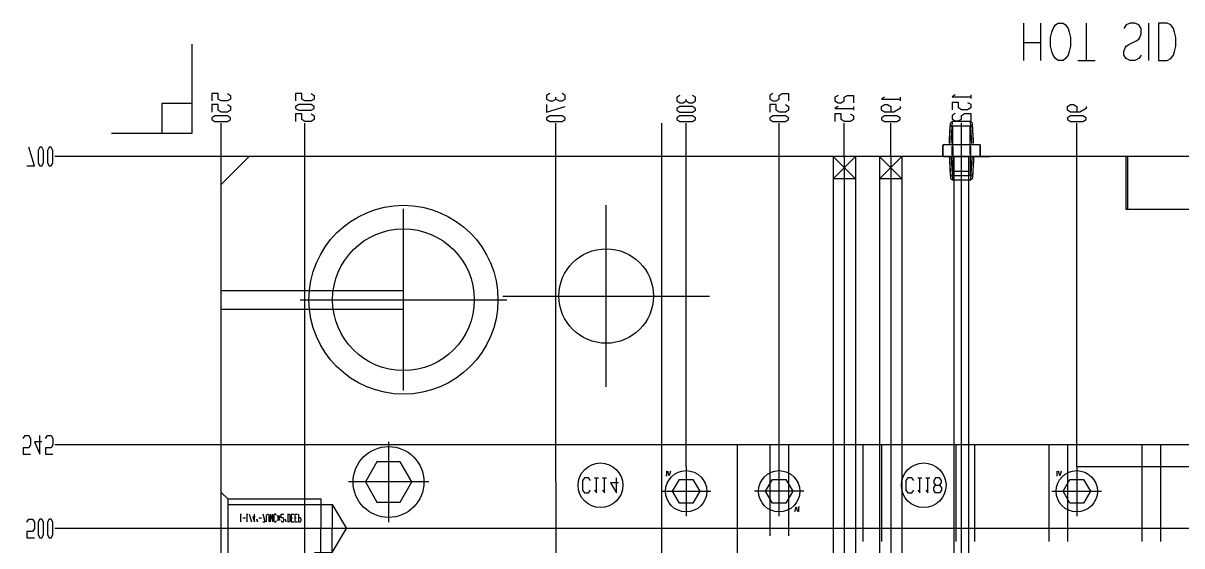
# Model space of a CAD drawing. Header units: millimetres. Extents: x -1 to 1014, y -756 to 757.
# Drawn here: x 666.6 to 833.9, y 349.3 to 424.8 of the extents above; entities that cross this region are included whole.
import ezdxf

# ---------------------------------------------------------------- set-up
doc = ezdxf.new("R2010")
doc.units = ezdxf.units.MM

# ---------------------------------------------------------------- blocks, each defined once
blk = doc.blocks.new('blockName2')
for points in [[(811.007, 424.831), (811.007, 419.46)], [(813.514, 419.46), (813.514, 424.831)], [(816.02, 419.46), (815.662, 419.716), (815.304, 420.227), (815.125, 420.739), (814.946, 421.506), (814.946, 422.785), (815.125, 423.553), (815.304, 424.064), (815.662, 424.576), (816.02, 424.831), (816.737, 424.831), (817.095, 424.576), (817.453, 424.064), (817.632, 423.553), (817.811, 422.785), (817.811, 421.506), (817.632, 420.739), (817.453, 420.227), (817.095, 419.716), (816.737, 419.46), (816.02, 419.46)], [(820.138, 419.46), (820.138, 424.831)], [(828.016, 420.227), (827.658, 419.716), (827.121, 419.46), (826.405, 419.46), (825.868, 419.716), (825.51, 420.227), (825.51, 420.739), (825.689, 421.251), (825.868, 421.506), (826.226, 421.762), (827.3, 422.274), (827.658, 422.529), (827.837, 422.785), (828.016, 423.297), (828.016, 424.064), (827.658, 424.576), (827.121, 424.831), (826.405, 424.831), (825.868, 424.576), (825.51, 424.064)], [(829.091, 424.831), (829.091, 419.46)], [(830.523, 424.831), (830.523, 419.46), (831.776, 419.46), (832.313, 419.716), (832.672, 420.227), (832.851, 420.739), (833.03, 421.506), (833.03, 422.785), (832.851, 423.553), (832.672, 424.064), (832.313, 424.576), (831.776, 424.831), (830.523, 424.831)], [(690.926, 421.811), (690.926, 408.919)], [(811.007, 422.018), (813.514, 422.018)], [(818.885, 419.46), (821.392, 419.46)], [(696.072, 414.675), (696.519, 414.406), (696.519, 413.869), (696.072, 413.6), (695.176, 413.6), (694.729, 413.869), (694.729, 414.675), (693.833, 414.675), (693.833, 413.6)], [(708.157, 414.675), (708.605, 414.406), (708.605, 413.869), (708.157, 413.6), (707.262, 413.6), (706.814, 413.869), (706.814, 414.675), (705.919, 414.675), (705.919, 413.6)], [(742.623, 414.675), (742.175, 414.406), (742.175, 413.869), (742.623, 413.6), (743.07, 413.6), (743.518, 413.869), (743.518, 414.137)], [(743.518, 413.869), (743.966, 413.6), (744.413, 413.6), (744.861, 413.869), (744.861, 414.406), (744.413, 414.675)], [(761.422, 414.406), (760.975, 414.137), (760.975, 413.6), (761.422, 413.332), (761.87, 413.332), (762.318, 413.6), (762.318, 413.869)], [(762.318, 413.6), (762.765, 413.332), (763.213, 413.332), (763.66, 413.6), (763.66, 414.137), (763.213, 414.406)], [(774.851, 414.675), (774.403, 414.406), (774.403, 413.869), (774.851, 413.6), (775.298, 413.6), (775.746, 413.869), (775.746, 414.406), (776.193, 414.675), (777.089, 414.675), (777.089, 413.6)], [(784.25, 414.406), (783.803, 414.137), (783.803, 413.6), (784.25, 413.332), (784.698, 413.332), (785.146, 413.6), (785.146, 414.137), (785.593, 414.406), (786.488, 414.406), (786.488, 413.332)], [(790.965, 414.137), (790.517, 413.869), (793.203, 413.869)], [(793.203, 414.137), (793.203, 413.6)], [(801.17, 414.47), (800.722, 414.202), (803.408, 414.202)], [(802.96, 413.396), (803.408, 413.128), (803.408, 412.59), (802.96, 412.322), (802.065, 412.322), (801.618, 412.59), (801.618, 413.396), (800.722, 413.396), (800.722, 412.322)], [(803.408, 414.47), (803.408, 413.933)], [(690.926, 413.216), (686.629, 413.216)], [(686.629, 413.216), (686.629, 408.919)], [(696.072, 413.063), (696.519, 412.795), (696.519, 412.257), (696.072, 411.989), (695.176, 411.989), (694.729, 412.257), (694.729, 413.063), (693.833, 413.063), (693.833, 411.989)], [(708.605, 412.795), (708.157, 413.063), (706.367, 413.063), (705.919, 412.795), (705.919, 412.526), (706.367, 412.257), (708.157, 412.257), (708.605, 412.526), (708.605, 412.795)], [(708.157, 411.72), (708.605, 411.452), (708.605, 410.915), (708.157, 410.646), (707.262, 410.646), (706.814, 410.915), (706.814, 411.72), (705.919, 411.72), (705.919, 410.646)], [(742.175, 413.063), (742.175, 411.989), (744.861, 412.795)], [(763.66, 412.526), (763.213, 412.795), (761.422, 412.795), (760.975, 412.526), (760.975, 412.257), (761.422, 411.989), (763.213, 411.989), (763.66, 412.257), (763.66, 412.526)], [(776.641, 413.063), (777.089, 412.795), (777.089, 412.257), (776.641, 411.989), (775.746, 411.989), (775.298, 412.257), (775.298, 413.063), (774.403, 413.063), (774.403, 411.989)], [(784.25, 412.795), (783.803, 412.526), (786.488, 412.526)], [(786.041, 411.72), (786.488, 411.452), (786.488, 410.915), (786.041, 410.646), (785.146, 410.646), (784.698, 410.915), (784.698, 411.72), (783.803, 411.72), (783.803, 410.646)], [(786.488, 412.795), (786.488, 412.257)], [(793.203, 412.795), (793.203, 412.526), (792.307, 411.989), (790.965, 411.989), (790.517, 412.257), (790.517, 412.795), (790.965, 413.063), (791.412, 413.063), (791.86, 412.795), (791.86, 411.989)], [(801.17, 411.785), (800.722, 411.516), (800.722, 410.979), (801.17, 410.71), (801.618, 410.71), (802.065, 410.979), (802.065, 411.516), (802.513, 411.785), (803.408, 411.785), (803.408, 410.71)], [(820.059, 412.795), (820.059, 412.526), (819.164, 411.989), (817.821, 411.989), (817.373, 412.257), (817.373, 412.795), (817.821, 413.063), (818.269, 413.063), (818.716, 412.795), (818.716, 411.989)], [(696.519, 411.183), (696.072, 411.452), (694.281, 411.452), (693.833, 411.183), (693.833, 410.915), (694.281, 410.646), (696.072, 410.646), (696.519, 410.915), (696.519, 411.183)], [(695.176, 401.541), (695.176, 410.377)], [(707.262, 405.569), (707.262, 410.377)], [(744.861, 411.183), (744.413, 411.452), (742.623, 411.452), (742.175, 411.183), (742.175, 410.915), (742.623, 410.646), (744.413, 410.646), (744.861, 410.915), (744.861, 411.183)], [(743.518, 358.57), (743.518, 410.377)], [(758.826, 332.098), (758.826, 410.377)], [(763.66, 411.183), (763.213, 411.452), (761.422, 411.452), (760.975, 411.183), (760.975, 410.915), (761.422, 410.646), (763.213, 410.646), (763.66, 410.915), (763.66, 411.183)], [(762.318, 360.809), (762.318, 410.377)], [(777.089, 411.183), (776.641, 411.452), (774.851, 411.452), (774.403, 411.183), (774.403, 410.915), (774.851, 410.646), (776.641, 410.646), (777.089, 410.915), (777.089, 411.183)], [(775.746, 360.809), (775.746, 410.377)], [(785.146, 405.569), (785.146, 410.377)], [(793.203, 411.183), (792.755, 411.452), (790.965, 411.452), (790.517, 411.183), (790.517, 410.915), (790.965, 410.646), (792.755, 410.646), (793.203, 410.915), (793.203, 411.183)], [(791.86, 405.569), (791.86, 410.377)], [(800.319, 407.445), (800.474, 410.399)], [(800.339, 407.926), (800.447, 410.003)], [(800.447, 410.003), (803.683, 410.003)], [(800.474, 410.399), (800.757, 410.668)], [(800.588, 407.431), (800.757, 410.668)], [(800.757, 410.668), (803.374, 410.668)], [(800.804, 405.93), (800.804, 410.003)], [(802.065, 405.698), (802.065, 410.442)], [(803.326, 405.93), (803.326, 410.003)], [(803.543, 407.431), (803.373, 410.668)], [(803.374, 410.668), (803.656, 410.399)], [(803.811, 407.445), (803.656, 410.399)], [(803.792, 407.926), (803.683, 410.003)], [(820.059, 411.183), (819.611, 411.452), (817.821, 411.452), (817.373, 411.183), (817.373, 410.915), (817.821, 410.646), (819.611, 410.646), (820.059, 410.915), (820.059, 411.183)], [(818.716, 360.809), (818.716, 410.377)], [(690.926, 408.919), (679.357, 408.919)], [(667.126, 404.226), (668.2, 404.226), (667.394, 406.912)], [(669.005, 406.912), (668.737, 406.464), (668.737, 404.674), (669.005, 404.226), (669.274, 404.226), (669.543, 404.674), (669.543, 406.464), (669.274, 406.912), (669.005, 406.912)], [(670.348, 406.912), (670.08, 406.464), (670.08, 404.674), (670.348, 404.226), (670.617, 404.226), (670.885, 404.674), (670.885, 406.464), (670.617, 406.912), (670.348, 406.912)], [(799.464, 407.285), (799.358, 407.178)], [(799.358, 407.178), (799.358, 405.676)], [(799.358, 405.676), (799.358, 407.178)], [(799.464, 407.285), (804.666, 407.285)], [(800.711, 405.782), (800.711, 407.072)], [(800.804, 406.924), (800.804, 402.851)], [(803.326, 406.924), (803.326, 402.851)], [(803.419, 405.782), (803.419, 407.072)], [(804.666, 407.285), (804.773, 407.178)], [(804.773, 407.178), (804.773, 405.676)], [(804.773, 405.676), (804.773, 407.178)], [(699.205, 405.569), (671.154, 405.569)], [(695.176, 401.541), (699.205, 405.569)], [(990.598, 405.569), (699.205, 405.569)], [(707.262, 29.578), (707.262, 405.569)], [(783.534, 405.569), (783.534, 322.582)], [(783.534, 405.569), (786.757, 402.346)], [(783.534, 402.346), (786.757, 405.569)], [(785.146, 405.569), (785.146, 231.002)], [(786.757, 405.569), (786.757, 322.582)], [(790.248, 405.569), (790.248, 306.468)], [(790.248, 402.346), (793.471, 405.569)], [(790.248, 405.569), (793.471, 402.346)], [(791.86, 405.569), (791.86, 231.002)], [(793.471, 405.569), (793.471, 306.468)], [(802.065, 405.569), (798.037, 405.569)], [(799.464, 405.569), (799.358, 405.676)], [(799.464, 405.569), (804.666, 405.569)], [(800.319, 405.409), (800.474, 402.455)], [(800.339, 404.928), (800.447, 402.851)], [(800.588, 405.423), (800.757, 402.186)], [(800.991, 331.445), (800.991, 405.505)], [(802.065, 302.102), (802.065, 405.569)], [(802.065, 405.569), (806.094, 405.569)], [(803.139, 302.013), (803.139, 405.505)], [(803.543, 405.423), (803.373, 402.186)], [(803.811, 405.409), (803.656, 402.455)], [(803.792, 404.928), (803.683, 402.851)], [(804.666, 405.569), (804.773, 405.676)], [(825.833, 397.928), (825.833, 405.569)], [(826.102, 397.928), (826.102, 405.569)], [(803.139, 403.421), (800.991, 403.421)], [(695.176, 29.578), (695.176, 401.541)], [(786.757, 402.346), (783.534, 402.346)], [(793.471, 402.346), (790.248, 402.346)], [(800.447, 402.851), (803.683, 402.851)], [(800.474, 402.455), (800.757, 402.186)], [(800.757, 402.186), (803.374, 402.186)], [(803.374, 402.186), (803.656, 402.455)], [(750.769, 372.298), (750.769, 398.555)], [(721.496, 371.761), (721.496, 398.018)], [(859.941, 397.928), (825.833, 397.928)], [(695.176, 386.232), (721.496, 386.232)], [(706.59, 384.89), (736.401, 384.89)], [(735.864, 385.427), (765.675, 385.427)], [(695.176, 383.547), (721.496, 383.547)], [(666.588, 364.837), (666.857, 365.284), (667.394, 365.284), (667.663, 364.837), (667.663, 363.942), (667.394, 363.494), (666.588, 363.494), (666.588, 362.599), (667.663, 362.599)], [(669.274, 364.389), (668.2, 364.389), (669.005, 362.599), (669.005, 365.284)], [(669.811, 364.837), (670.08, 365.284), (670.617, 365.284), (670.885, 364.837), (670.885, 363.942), (670.617, 363.494), (669.811, 363.494), (669.811, 362.599), (670.885, 362.599)], [(748.889, 363.942), (671.154, 363.942)], [(719.347, 364.369), (719.347, 352.772)], [(936.885, 363.942), (748.889, 363.942)], [(769.742, 347.618), (769.742, 363.942)], [(774.403, 363.942), (774.403, 350.782)], [(777.089, 363.942), (777.089, 350.782)], [(787.831, 363.942), (787.831, 349.976)], [(790.517, 363.942), (790.517, 349.976)], [(801.26, 363.942), (801.26, 349.976)], [(803.945, 363.942), (803.945, 349.976)], [(814.688, 363.942), (814.688, 349.976)], [(817.373, 363.942), (817.373, 349.976)], [(828.116, 363.942), (828.116, 349.976)], [(830.802, 363.942), (830.802, 349.976)], [(717.673, 361.469), (716, 358.57), (717.673, 355.671), (721.021, 355.671), (722.695, 358.57), (721.021, 361.469), (717.673, 361.469)], [(759.531, 360.036), (759.464, 360.148), (759.464, 359.477)], [(760.068, 360.148), (759.867, 359.477), (759.665, 360.148)], [(762.318, 360.809), (762.318, 353.646)], [(775.746, 353.646), (775.746, 360.809)], [(815.93, 360.036), (815.863, 360.148), (815.863, 359.477)], [(816.467, 360.148), (816.265, 359.477), (816.064, 360.148)], [(818.716, 360.809), (867.058, 360.809)], [(818.716, 360.809), (818.716, 353.646)], [(725.146, 358.57), (713.549, 358.57)], [(743.518, 358.57), (743.518, 231.002)], [(748.514, 358.806), (748.228, 359.164), (747.655, 359.164), (747.368, 358.806), (747.368, 357.373), (747.655, 357.015), (748.228, 357.015), (748.514, 357.373)], [(749.087, 357.373), (749.374, 357.015), (749.374, 359.164)], [(749.087, 359.164), (749.66, 359.164)], [(750.233, 357.373), (750.52, 357.015), (750.52, 359.164)], [(750.233, 359.164), (750.806, 359.164)], [(752.525, 358.448), (751.379, 358.448), (752.238, 357.015), (752.238, 359.164)], [(759.531, 359.477), (759.397, 359.477)], [(763.302, 358.933), (764.287, 357.227), (763.302, 355.522), (761.333, 355.522), (760.348, 357.227), (761.333, 358.933), (763.302, 358.933)], [(774.761, 355.522), (773.777, 357.227), (774.761, 358.933), (776.73, 358.933), (777.715, 357.227), (776.73, 355.522), (774.761, 355.522)], [(795.19, 358.806), (794.904, 359.164), (794.331, 359.164), (794.044, 358.806), (794.044, 357.373), (794.331, 357.015), (794.904, 357.015), (795.19, 357.373)], [(795.763, 357.373), (796.049, 357.015), (796.049, 359.164)], [(795.763, 359.164), (796.336, 359.164)], [(796.909, 357.373), (797.195, 357.015), (797.195, 359.164)], [(796.909, 359.164), (797.482, 359.164)], [(798.341, 359.164), (798.055, 358.806), (798.055, 358.448), (798.341, 358.089), (798.914, 358.089), (799.201, 357.731), (799.201, 357.373), (798.914, 357.015), (798.341, 357.015), (798.055, 357.373), (798.055, 357.731), (798.341, 358.089)], [(798.914, 358.089), (799.201, 358.448), (799.201, 358.806), (798.914, 359.164), (798.341, 359.164)], [(815.93, 359.477), (815.795, 359.477)], [(819.701, 358.933), (820.685, 357.227), (819.701, 355.522), (817.732, 355.522), (816.747, 357.227), (817.732, 358.933), (819.701, 358.933)], [(696.116, 356.119), (695.176, 357.059)], [(758.736, 357.227), (765.899, 357.227)], [(779.327, 357.227), (772.165, 357.227)], [(815.135, 357.227), (822.298, 357.227)], [(696.115, 356.121), (709.545, 356.121), (709.545, 351.856)], [(696.116, 356.119), (696.116, 347.592)], [(696.116, 355.341), (708.632, 355.341)], [(708.632, 355.341), (711.207, 355.341), (713.28, 351.856)], [(711.207, 355.341), (711.207, 351.856)], [(777.995, 354.307), (778.197, 354.978), (778.398, 354.307)], [(778.532, 354.419), (778.599, 354.307), (778.599, 354.978)], [(778.532, 354.978), (778.667, 354.978)], [(667.126, 352.751), (667.394, 353.199), (667.931, 353.199), (668.2, 352.751), (668.2, 351.856), (667.931, 351.409), (667.126, 351.409), (667.126, 350.513), (668.2, 350.513)], [(669.005, 353.199), (668.737, 352.751), (668.737, 350.961), (669.005, 350.513), (669.274, 350.513), (669.543, 350.961), (669.543, 352.751), (669.274, 353.199), (669.005, 353.199)], [(670.348, 353.199), (670.08, 352.751), (670.08, 350.961), (670.348, 350.513), (670.617, 350.513), (670.885, 350.961), (670.885, 352.751), (670.617, 353.199), (670.348, 353.199)], [(697.95, 353.017), (698.04, 352.838), (698.04, 353.912)], [(697.95, 353.912), (698.129, 353.912)], [(698.308, 353.375), (698.667, 353.375)], [(698.846, 353.017), (698.935, 352.838), (698.935, 353.912)], [(698.846, 353.912), (699.025, 353.912)], [(699.204, 353.912), (699.562, 352.838)], [(700.099, 353.554), (699.741, 353.554), (700.009, 352.838), (700.009, 353.912)], [(700.278, 353.196), (700.367, 352.838)], [(700.457, 352.838), (700.367, 353.196)], [(700.636, 353.375), (700.994, 353.375)], [(701.173, 352.838), (701.531, 352.838), (701.263, 353.912)], [(701.71, 352.838), (701.71, 353.733), (701.8, 353.912), (701.979, 353.912), (702.068, 353.733), (702.068, 352.838)], [(702.247, 353.912), (702.247, 352.838), (702.606, 353.912), (702.606, 352.838)], [(703.143, 353.733), (703.053, 353.912), (702.874, 353.912), (702.785, 353.733), (702.785, 353.017), (702.874, 352.838), (703.053, 352.838), (703.143, 353.017)], [(703.68, 353.017), (703.322, 353.733)], [(703.322, 353.017), (703.68, 353.733)], [(703.68, 353.375), (703.322, 353.375)], [(703.501, 353.733), (703.501, 353.017)], [(703.859, 353.017), (703.948, 352.838), (704.127, 352.838), (704.217, 353.017), (704.217, 353.196), (704.127, 353.375), (703.948, 353.375), (703.859, 353.554), (703.859, 353.912), (704.217, 353.912)], [(704.396, 353.196), (704.485, 352.838)], [(704.575, 352.838), (704.485, 353.196)], [(704.754, 353.912), (705.023, 353.912), (705.112, 353.733), (705.112, 353.017), (705.023, 352.838), (704.754, 352.838)], [(704.844, 352.838), (704.844, 353.912)], [(705.291, 353.912), (705.291, 352.838), (705.649, 352.838)], [(705.291, 353.912), (705.649, 353.912)], [(705.291, 353.375), (705.47, 353.375)], [(705.828, 353.912), (705.828, 352.838), (706.186, 352.838)], [(705.828, 353.912), (706.186, 353.912)], [(705.828, 353.375), (706.007, 353.375)], [(706.365, 353.912), (706.365, 352.838), (706.634, 352.838), (706.724, 353.017), (706.724, 353.196), (706.634, 353.375), (706.365, 353.375)], [(760.975, 351.856), (671.154, 351.856)], [(714.232, 351.856), (693.475, 351.856)], [(696.115, 347.591), (709.545, 347.591), (709.545, 351.856)], [(708.632, 348.371), (711.207, 348.371), (713.28, 351.856)], [(711.207, 348.371), (711.207, 351.856)], [(924.799, 351.856), (760.975, 351.856)]]:
    blk.add_lwpolyline(points)
for centre, radius in [((721.496, 384.89), 13.6431), ((721.496, 384.89), 10.2323), ((750.769, 385.427), 6.8216), ((719.347, 358.57), 5.1162), ((749.947, 358.089), 3.2228), ((762.318, 357.227), 2.9844), ((775.746, 357.227), 2.9844), ((796.622, 358.089), 3.2228), ((818.716, 357.227), 2.9844)]:
    blk.add_circle(centre, radius)

msp = doc.modelspace()

# ---------------------------------------------------------------- block references
msp.add_blockref('blockName2', (0, 0))

doc.saveas('drawing.dxf')
